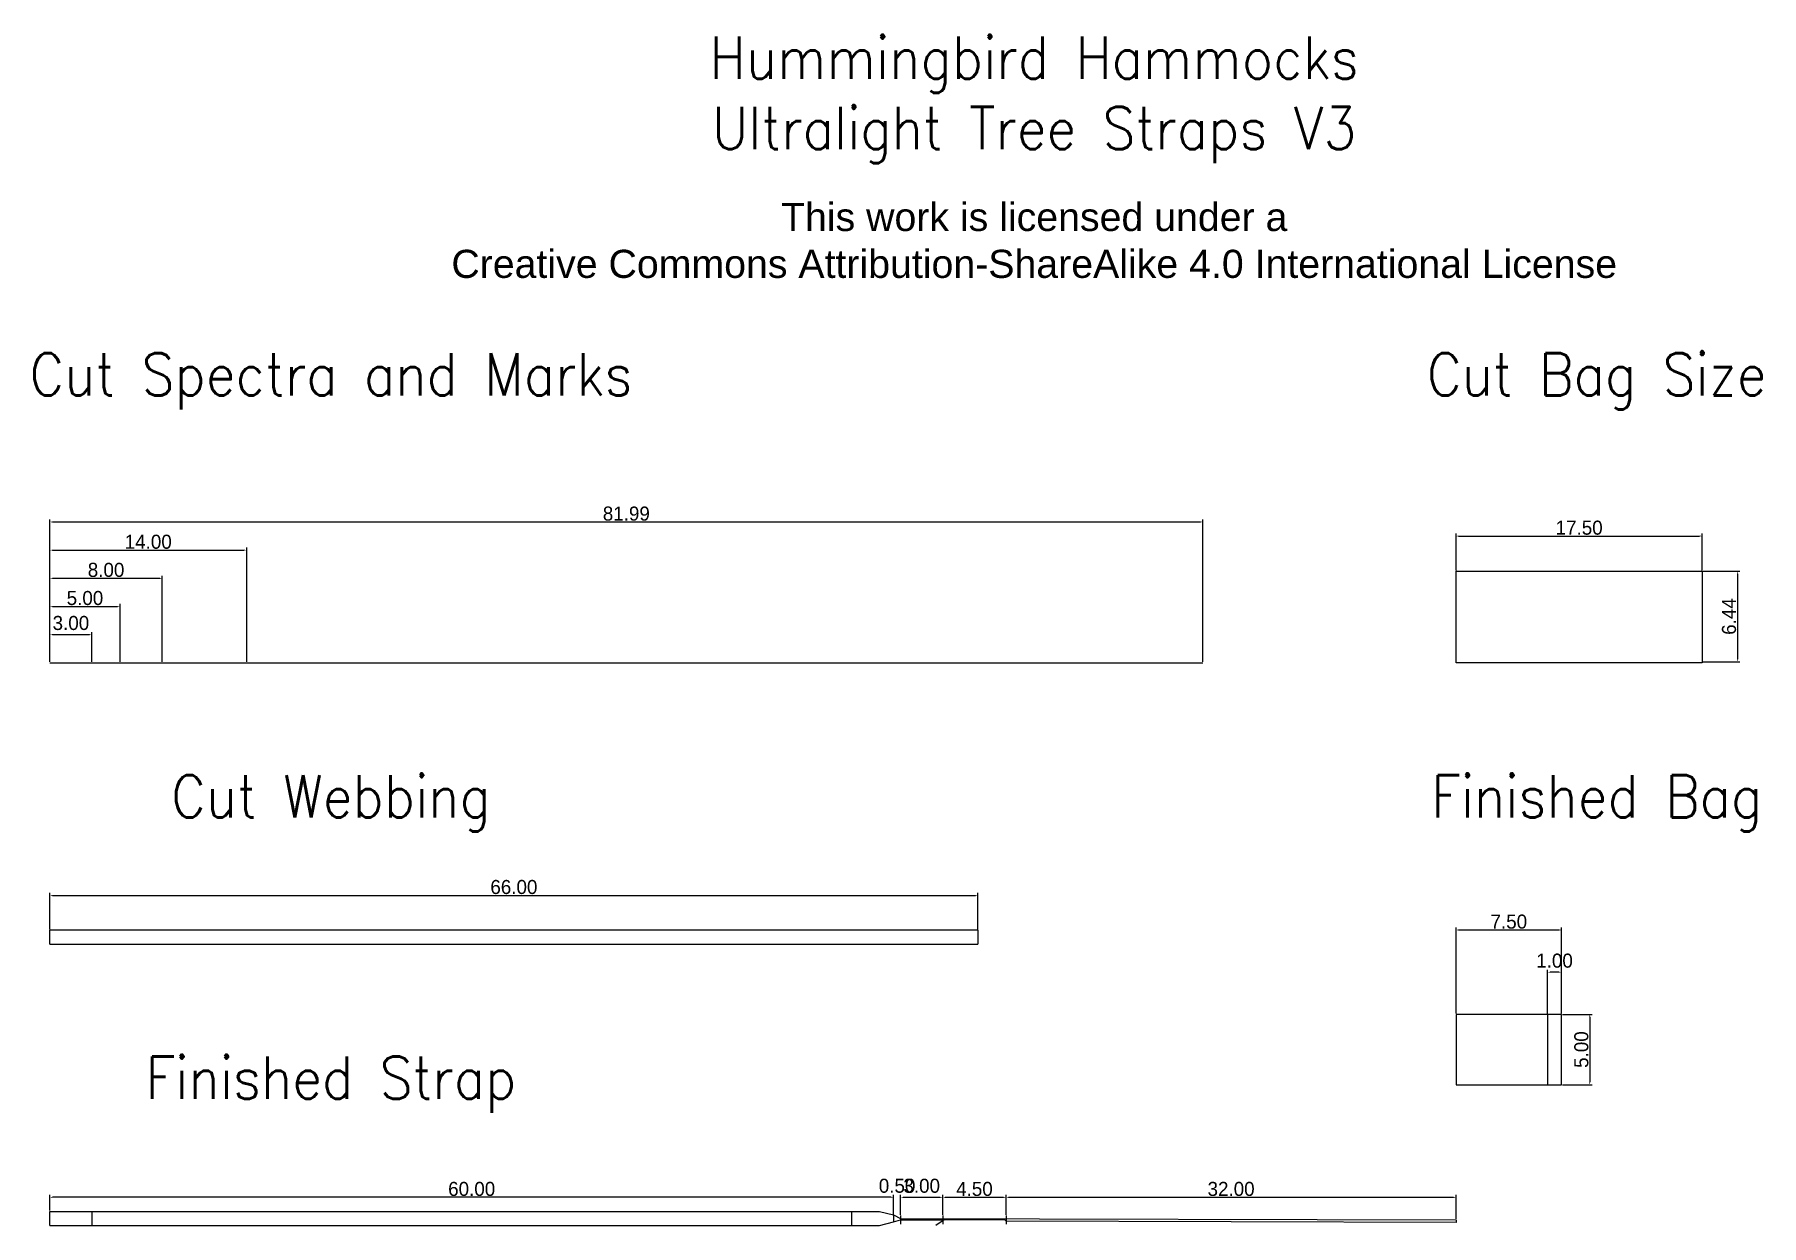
# Model space of a CAD drawing. Extents: x -1 to 122, y 0 to 85.
import ezdxf

# ---------------------------------------------------------------- set-up
doc = ezdxf.new("R2010")
doc.units = 0
doc.layers.get('0').update_dxf_attribs({"true_color": 0xffffff})
doc.layers.get('Defpoints').update_dxf_attribs({"true_color": 0xffffff})
for name, color, linetype, true_color in [('Cut Bag', 3, 'Continuous', 0x00ff00), ('Dimensions', 30, 'Continuous', 0xff7f00), ('Finished Bag', 96, 'Continuous', 0x008000), ('Finished Strap', 5, 'Continuous', 0x0000ff), ('Spectra Cut Length', 1, 'Continuous', 0xff0000), ('Webbing Cut Length', 6, 'Continuous', 0xff00ff)]:
    doc.layers.add(name, color=color, linetype=linetype, true_color=true_color)
doc.layers.add('Labels', color=4, linetype='Continuous', lineweight=25, true_color=0x00ffff)
doc.styles.add('QCADDimTextStyle', font='txt')
doc.styles.add('textstyle11', font='Standard')
doc.styles.add('textstyle12', font='Standard')
doc.styles.add('textstyle13', font='Standard')
doc.styles.add('textstyle14', font='Standard')
doc.styles.add('textstyle15', font='Standard')
doc.styles.add('textstyle16', font='Standard')
doc.styles.add('textstyle17', font='Standard')
doc.dimstyles.new('QCADDimStyle', dxfattribs={"dimtxt": 1, "dimasz": 0.18, "dimexe": 0.18, "dimexo": 0.0625, "dimgap": 0.09, "dimtad": 1, "dimtoh": 1, "dimdec": 4, "dimzin": 0, "dimdsep": 46, "dimtxsty": 'QCADDimTextStyle', "dimcen": 0.09, "dimadec": 0, "dimazin": 0, "dimtfac": 1, "dimtdec": 4, "dimtofl": 0, "dimtmove": 0, "dimatfit": 3, "dimfxl": 1, "dimtolj": 1, "dimtzin": 0, "dimarcsym": 0})

# ---------------------------------------------------------------- blocks, each defined once
blk = doc.blocks.new('*D1')
at = {"layer": 'Defpoints', "color": 0}
for p in [(60.5, 2), (60, 0.75), (60.5, 0.7)]:
    blk.add_point(p, dxfattribs=at)
at = {"layer": 'Dimensions', "color": 0, "lineweight": -2}
for p, q in [((59.82, 2), (59.64, 2)), ((60, 0.8125), (60, 2.18)), ((60.5, 0.7625), (60.5, 2.18)), ((60.68, 2), (60.86, 2))]:
    blk.add_line(p, q, dxfattribs=at)
at = {"layer": 'Dimensions', "color": 0}
for points in [[(59.82, 1.97), (59.82, 2.03), (60, 2)], [(60.68, 2.03), (60.68, 1.97), (60.5, 2)]]:
    blk.add_solid(points, dxfattribs=at)
at = {"layer": 'Dimensions', "color": 0, "insert": (60.25, 2.815), "char_height": 1, "attachment_point": 5, "style": 'QCADDimTextStyle'}
blk.add_mtext('\\A1;0.50', dxfattribs=at)
blk = doc.blocks.new('*D2')
at = {"layer": 'Defpoints', "color": 0}
for p in [(63.5, 2), (60.5, 0.7625), (63.5, 0.7)]:
    blk.add_point(p, dxfattribs=at)
at = {"layer": 'Dimensions', "color": 0, "lineweight": -2}
for p, q in [((60.5, 0.825), (60.5, 2.18)), ((60.68, 2), (63.32, 2)), ((63.5, 0.7625), (63.5, 2.18))]:
    blk.add_line(p, q, dxfattribs=at)
at = {"layer": 'Dimensions', "color": 0}
for points in [[(60.68, 2.03), (60.68, 1.97), (60.5, 2)], [(63.32, 1.97), (63.32, 2.03), (63.5, 2)]]:
    blk.add_solid(points, dxfattribs=at)
at = {"layer": 'Dimensions', "color": 0, "insert": (62, 2.815), "char_height": 1, "attachment_point": 5, "style": 'QCADDimTextStyle'}
blk.add_mtext('\\A1;3.00', dxfattribs=at)
blk = doc.blocks.new('*D3')
at = {"layer": 'Defpoints', "color": 0}
for p in [(68, 2), (63.5, 0.7), (68, 0.7)]:
    blk.add_point(p, dxfattribs=at)
at = {"layer": 'Dimensions', "color": 0, "lineweight": -2}
for p, q in [((63.5, 0.7625), (63.5, 2.18)), ((63.68, 2), (67.82, 2)), ((68, 0.7625), (68, 2.18))]:
    blk.add_line(p, q, dxfattribs=at)
at = {"layer": 'Dimensions', "color": 0}
for points in [[(63.68, 2.03), (63.68, 1.97), (63.5, 2)], [(67.82, 1.97), (67.82, 2.03), (68, 2)]]:
    blk.add_solid(points, dxfattribs=at)
at = {"layer": 'Dimensions', "color": 0, "insert": (65.75, 2.59), "char_height": 1, "attachment_point": 5, "style": 'QCADDimTextStyle'}
blk.add_mtext('\\A1;4.50', dxfattribs=at)
blk = doc.blocks.new('*D4')
at = {"layer": 'Defpoints', "color": 0}
for p in [(68, 2), (100, 2), (100, 0.4)]:
    blk.add_point(p, dxfattribs=at)
at = {"layer": 'Dimensions', "color": 0, "lineweight": -2}
for p, q in [((68, 2.0625), (68, 2.18)), ((68.18, 2), (99.82, 2)), ((100, 0.4625), (100, 2.18))]:
    blk.add_line(p, q, dxfattribs=at)
at = {"layer": 'Dimensions', "color": 0}
for points in [[(68.18, 2.03), (68.18, 1.97), (68, 2)], [(99.82, 1.97), (99.82, 2.03), (100, 2)]]:
    blk.add_solid(points, dxfattribs=at)
at = {"layer": 'Dimensions', "color": 0, "insert": (84, 2.59), "char_height": 1, "attachment_point": 5, "style": 'QCADDimTextStyle'}
blk.add_mtext('\\A1;32.00', dxfattribs=at)
blk = doc.blocks.new('*D5')
at = {"layer": 'Defpoints', "color": 0}
for p in [(0, 2), (0, 1), (60, 0.75)]:
    blk.add_point(p, dxfattribs=at)
at = {"layer": 'Dimensions', "color": 0, "lineweight": -2}
for p, q in [((0, 1.0625), (0, 2.18)), ((59.82, 2), (0.18, 2)), ((60, 0.8125), (60, 2.18))]:
    blk.add_line(p, q, dxfattribs=at)
at = {"layer": 'Dimensions', "color": 0}
for points in [[(0.18, 2.03), (0.18, 1.97), (0, 2)], [(59.82, 1.97), (59.82, 2.03), (60, 2)]]:
    blk.add_solid(points, dxfattribs=at)
at = {"layer": 'Dimensions', "color": 0, "insert": (30, 2.59), "char_height": 1, "attachment_point": 5, "style": 'QCADDimTextStyle'}
blk.add_mtext('\\A1;60.00', dxfattribs=at)
blk = doc.blocks.new('*D6')
at = {"layer": 'Defpoints', "color": 0}
for p in [(66, 23.46), (0, 21), (66, 21)]:
    blk.add_point(p, dxfattribs=at)
at = {"layer": 'Dimensions', "color": 0, "lineweight": -2}
for p, q in [((0, 21.06), (0, 23.64)), ((0.18, 23.46), (65.82, 23.46)), ((66, 21.06), (66, 23.64))]:
    blk.add_line(p, q, dxfattribs=at)
at = {"layer": 'Dimensions', "color": 0}
for points in [[(0.18, 23.49), (0.18, 23.43), (0, 23.46)], [(65.82, 23.43), (65.82, 23.49), (66, 23.46)]]:
    blk.add_solid(points, dxfattribs=at)
at = {"layer": 'Dimensions', "color": 0, "insert": (33, 24.05), "char_height": 1, "attachment_point": 5, "style": 'QCADDimTextStyle'}
blk.add_mtext('\\A1;66.00', dxfattribs=at)
blk = doc.blocks.new('*D7')
at = {"layer": 'Defpoints', "color": 0}
for p in [(3, 42), (0, 40), (3, 40)]:
    blk.add_point(p, dxfattribs=at)
at = {"layer": 'Dimensions', "color": 0, "lineweight": -2}
for p, q in [((0, 40.0625), (0, 42.18)), ((0.18, 42), (2.82, 42)), ((3, 40.0625), (3, 42.18))]:
    blk.add_line(p, q, dxfattribs=at)
at = {"layer": 'Dimensions', "color": 0}
for points in [[(0.18, 42.03), (0.18, 41.97), (0, 42)], [(2.82, 41.97), (2.82, 42.03), (3, 42)]]:
    blk.add_solid(points, dxfattribs=at)
at = {"layer": 'Dimensions', "color": 0, "insert": (1.5, 42.815), "char_height": 1, "attachment_point": 5, "style": 'QCADDimTextStyle'}
blk.add_mtext('\\A1;3.00', dxfattribs=at)
blk = doc.blocks.new('*D8')
at = {"layer": 'Defpoints', "color": 0}
for p in [(5, 44), (0, 40), (5, 40)]:
    blk.add_point(p, dxfattribs=at)
at = {"layer": 'Dimensions', "color": 0, "lineweight": -2}
for p, q in [((0, 40.0625), (0, 44.18)), ((0.18, 44), (4.82, 44)), ((5, 40.0625), (5, 44.18))]:
    blk.add_line(p, q, dxfattribs=at)
at = {"layer": 'Dimensions', "color": 0}
for points in [[(0.18, 44.03), (0.18, 43.97), (0, 44)], [(4.82, 43.97), (4.82, 44.03), (5, 44)]]:
    blk.add_solid(points, dxfattribs=at)
at = {"layer": 'Dimensions', "color": 0, "insert": (2.5, 44.59), "char_height": 1, "attachment_point": 5, "style": 'QCADDimTextStyle'}
blk.add_mtext('\\A1;5.00', dxfattribs=at)
blk = doc.blocks.new('*D9')
at = {"layer": 'Defpoints', "color": 0}
for p in [(8, 46), (0, 40), (8, 40)]:
    blk.add_point(p, dxfattribs=at)
at = {"layer": 'Dimensions', "color": 0, "lineweight": -2}
for p, q in [((0, 40.0625), (0, 46.18)), ((0.18, 46), (7.82, 46)), ((8, 40.0625), (8, 46.18))]:
    blk.add_line(p, q, dxfattribs=at)
at = {"layer": 'Dimensions', "color": 0}
for points in [[(0.18, 46.03), (0.18, 45.97), (0, 46)], [(7.82, 45.97), (7.82, 46.03), (8, 46)]]:
    blk.add_solid(points, dxfattribs=at)
at = {"layer": 'Dimensions', "color": 0, "insert": (4, 46.59), "char_height": 1, "attachment_point": 5, "style": 'QCADDimTextStyle'}
blk.add_mtext('\\A1;8.00', dxfattribs=at)
blk = doc.blocks.new('*D10')
at = {"layer": 'Defpoints', "color": 0}
for p in [(14, 48), (0, 40), (14, 40)]:
    blk.add_point(p, dxfattribs=at)
at = {"layer": 'Dimensions', "color": 0, "lineweight": -2}
for p, q in [((0, 40.0625), (0, 48.18)), ((0.18, 48), (13.82, 48)), ((14, 40.0625), (14, 48.18))]:
    blk.add_line(p, q, dxfattribs=at)
at = {"layer": 'Dimensions', "color": 0}
for points in [[(0.18, 48.03), (0.18, 47.97), (0, 48)], [(13.82, 47.97), (13.82, 48.03), (14, 48)]]:
    blk.add_solid(points, dxfattribs=at)
at = {"layer": 'Dimensions', "color": 0, "insert": (7, 48.59), "char_height": 1, "attachment_point": 5, "style": 'QCADDimTextStyle'}
blk.add_mtext('\\A1;14.00', dxfattribs=at)
blk = doc.blocks.new('*D11')
at = {"layer": 'Defpoints', "color": 0}
for p in [(81.993004, 50), (0, 40), (81.993004, 40)]:
    blk.add_point(p, dxfattribs=at)
at = {"layer": 'Dimensions', "color": 0, "lineweight": -2}
for p, q in [((0, 40.0625), (0, 50.18)), ((0.18, 50), (81.813004, 50)), ((81.993004, 40.0625), (81.993004, 50.18))]:
    blk.add_line(p, q, dxfattribs=at)
at = {"layer": 'Dimensions', "color": 0}
for points in [[(0.18, 50.03), (0.18, 49.97), (0, 50)], [(81.813004, 49.97), (81.813004, 50.03), (81.993004, 50)]]:
    blk.add_solid(points, dxfattribs=at)
at = {"layer": 'Dimensions', "color": 0, "insert": (40.996502, 50.59), "char_height": 1, "attachment_point": 5, "style": 'QCADDimTextStyle'}
blk.add_mtext('\\A1;81.99', dxfattribs=at)
blk = doc.blocks.new('*D12')
at = {"layer": 'Defpoints', "color": 0}
for p in [(106.5, 18), (106.5, 15), (107.5, 15)]:
    blk.add_point(p, dxfattribs=at)
at = {"layer": 'Dimensions', "color": 0, "lineweight": -2}
for p, q in [((106.5, 15.0625), (106.5, 18.18)), ((107.32, 18), (106.68, 18)), ((107.5, 15.0625), (107.5, 18.18))]:
    blk.add_line(p, q, dxfattribs=at)
at = {"layer": 'Dimensions', "color": 0}
for points in [[(106.68, 18.03), (106.68, 17.97), (106.5, 18)], [(107.32, 17.97), (107.32, 18.03), (107.5, 18)]]:
    blk.add_solid(points, dxfattribs=at)
at = {"layer": 'Dimensions', "color": 0, "insert": (107, 18.815), "char_height": 1, "attachment_point": 5, "style": 'QCADDimTextStyle'}
blk.add_mtext('\\A1;1.00', dxfattribs=at)
blk = doc.blocks.new('*D13')
at = {"layer": 'Defpoints', "color": 0}
for p in [(107.5, 21), (100, 15), (107.5, 15)]:
    blk.add_point(p, dxfattribs=at)
at = {"layer": 'Dimensions', "color": 0, "lineweight": -2}
for p, q in [((100, 15.0625), (100, 21.18)), ((100.18, 21), (107.32, 21)), ((107.5, 15.0625), (107.5, 21.18))]:
    blk.add_line(p, q, dxfattribs=at)
at = {"layer": 'Dimensions', "color": 0}
for points in [[(100.18, 21.03), (100.18, 20.97), (100, 21)], [(107.32, 20.97), (107.32, 21.03), (107.5, 21)]]:
    blk.add_solid(points, dxfattribs=at)
at = {"layer": 'Dimensions', "color": 0, "insert": (103.75, 21.59), "char_height": 1, "attachment_point": 5, "style": 'QCADDimTextStyle'}
blk.add_mtext('\\A1;7.50', dxfattribs=at)
blk = doc.blocks.new('*D14')
at = {"layer": 'Defpoints', "color": 0}
for p in [(117.5, 49), (100, 46.5), (117.5, 46.5)]:
    blk.add_point(p, dxfattribs=at)
at = {"layer": 'Dimensions', "color": 0, "lineweight": -2}
for p, q in [((100, 46.5625), (100, 49.18)), ((117.5, 46.5625), (117.5, 49.18)), ((100.18, 49), (117.32, 49))]:
    blk.add_line(p, q, dxfattribs=at)
at = {"layer": 'Dimensions', "color": 0}
for points in [[(100.18, 49.03), (100.18, 48.97), (100, 49)], [(117.32, 48.97), (117.32, 49.03), (117.5, 49)]]:
    blk.add_solid(points, dxfattribs=at)
at = {"layer": 'Dimensions', "color": 0, "insert": (108.75, 49.59), "char_height": 1, "attachment_point": 5, "style": 'QCADDimTextStyle'}
blk.add_mtext('\\A1;17.50', dxfattribs=at)
blk = doc.blocks.new('*D15')
at = {"layer": 'Defpoints', "color": 0}
for p in [(117.5, 46.5), (117.5, 40.0625), (120, 40.0625)]:
    blk.add_point(p, dxfattribs=at)
at = {"layer": 'Dimensions', "color": 0, "lineweight": -2}
for p, q in [((117.5625, 46.5), (120.18, 46.5)), ((120, 46.32), (120, 40.2425)), ((117.5625, 40.0625), (120.18, 40.0625))]:
    blk.add_line(p, q, dxfattribs=at)
at = {"layer": 'Dimensions', "color": 0}
for points in [[(120.03, 46.32), (119.97, 46.32), (120, 46.5)], [(119.97, 40.2425), (120.03, 40.2425), (120, 40.0625)]]:
    blk.add_solid(points, dxfattribs=at)
at = {"layer": 'Dimensions', "color": 0, "insert": (119.41, 43.28125), "char_height": 1, "attachment_point": 5, "rotation": 90, "style": 'QCADDimTextStyle'}
blk.add_mtext('\\A1;6.44', dxfattribs=at)
blk = doc.blocks.new('*D16')
at = {"layer": 'Defpoints', "color": 0}
for p in [(107.5, 15), (107.5, 10), (109.5, 10)]:
    blk.add_point(p, dxfattribs=at)
at = {"layer": 'Dimensions', "color": 0, "lineweight": -2}
for p, q in [((107.5625, 15), (109.68, 15)), ((109.5, 14.82), (109.5, 10.18)), ((107.5625, 10), (109.68, 10))]:
    blk.add_line(p, q, dxfattribs=at)
at = {"layer": 'Dimensions', "color": 0}
for points in [[(109.53, 14.82), (109.47, 14.82), (109.5, 15)], [(109.47, 10.18), (109.53, 10.18), (109.5, 10)]]:
    blk.add_solid(points, dxfattribs=at)
at = {"layer": 'Dimensions', "color": 0, "insert": (108.91, 12.5), "char_height": 1, "attachment_point": 5, "rotation": 90, "style": 'QCADDimTextStyle'}
blk.add_mtext('\\A1;5.00', dxfattribs=at)

msp = doc.modelspace()

# ---------------------------------------------------------------- linework, layer by layer
at = {"layer": 'Cut Bag', "color": 7, "lineweight": -3, "true_color": 0xffffff}
for p, q in [((100, 46.5), (117.5, 46.5)), ((100, 40), (100, 46.5)), ((117.5, 46.5), (117.5, 40)), ((117.5, 40), (100, 40))]:
    msp.add_line(p, q, dxfattribs=at)
at = {"layer": 'Finished Bag', "color": 7, "true_color": 0xffffff}
for p, q in [((107.5, 15), (100, 15)), ((100, 15), (100, 10)), ((106.5, 15), (106.5, 10)), ((107.5, 10), (107.5, 15)), ((100, 10), (107.5, 10))]:
    msp.add_line(p, q, dxfattribs=at)
at = {"layer": 'Finished Strap', "color": 7, "true_color": 0xffffff}
for p, q in [((0, 0), (0, 1)), ((0, 1), (3, 1)), ((0, 0), (3, 0)), ((3, 1), (3, 0)), ((3, 1), (57, 1)), ((3, 0), (57, 0)), ((57, 1), (59, 1)), ((57, 1), (57, 0)), ((57, 0), (59, 0)), ((59, 1), (60, 0.75)), ((59, 0), (60, 0.25)), ((60, 0.75), (60, 0.25)), ((60, 0.75), (60.5, 0.5)), ((60, 0.25), (60.5, 0.4)), ((60.5, 0.7), (60.5, 0.1)), ((60.5, 0.499), (100, 0.4)), ((60.5, 0.4), (63.5, 0.4)), ((63.6, 0.4), (63, 0)), ((63.5, 0.7), (63.5, 0.1)), ((67.9, 0.4), (63.6, 0.4)), ((68, 0.3), (67.9, 0.4)), ((68, 0.7), (68, 0.1)), ((100, 0.2), (68, 0.3)), ((100, 0.4), (100, 0.2))]:
    msp.add_line(p, q, dxfattribs=at)
at = {"layer": 'Spectra Cut Length', "color": 7, "true_color": 0xffffff}
msp.add_line((0, 40), (81.993, 40), dxfattribs=at)
at = {"layer": 'Webbing Cut Length', "color": 7, "true_color": 0xffffff}
for p, q in [((0, 20), (0, 21)), ((0, 21), (66, 21)), ((66, 21), (66, 20)), ((0, 20), (58.5, 20)), ((58.5, 20), (66, 20))]:
    msp.add_line(p, q, dxfattribs=at)

# ---------------------------------------------------------------- texts
at = {"attachment_point": 5}
for s, insert, char_height, style in [('\\H3.00133;Hummingbird Hammocks\\PUltralight Tree Straps V3', (70, 80), 0.06843, 'textstyle11'), ('\\fHelvetica Neue,Helvetica,Arial,sans-serif|b0|i0|c0|p0;\\c3618615;\\H1.99926;This work is licensed under a \\P\\c13730329;Creative Commons Attribution-ShareAlike 4.0 International License', (70, 70), 0.068434, 'textstyle12')]:
    msp.add_mtext(s, dxfattribs=dict(at, insert=insert, char_height=char_height, style=style))
at = {"layer": 'Labels', "char_height": 0.06843, "attachment_point": 5}
for s, insert, style in [('\\H3;Cut Spectra and Marks', (20, 60), 'textstyle15'), ('\\H3;Cut Bag Size', (110, 60), 'textstyle17'), ('\\H3;Cut Webbing', (20, 30), 'textstyle14'), ('\\H3;Finished Bag', (110, 30), 'textstyle16'), ('\\H3;Finished Strap', (20, 10), 'textstyle13')]:
    msp.add_mtext(s, dxfattribs=dict(at, insert=insert, style=style))

# ---------------------------------------------------------------- dimensions: what is measured, and where the dimension line sits
at = {"layer": 'Dimensions'}
for base, p1, p2, picture, middle in [((81.993, 50), (0, 40), (81.993, 40), '*D11', (40.997, 50.59)), ((14, 48), (0, 40), (14, 40), '*D10', (7, 48.59)), ((117.5, 49), (100, 46.5), (117.5, 46.5), '*D14', (108.75, 49.59)), ((8, 46), (0, 40), (8, 40), '*D9', (4, 46.59)), ((5, 44), (0, 40), (5, 40), '*D8', (2.5, 44.59)), ((3, 42), (0, 40), (3, 40), '*D7', (1.5, 42.815)), ((66, 23.458), (0, 21), (66, 21), '*D6', (33, 24.048)), ((107.5, 21), (100, 15), (107.5, 15), '*D13', (103.75, 21.59)), ((106.5, 18), (107.5, 15), (106.5, 15), '*D12', (107, 18.815)), ((0, 2), (60, 0.75), (0, 1), '*D5', (30, 2.59)), ((60.5, 2), (60, 0.75), (60.5, 0.7), '*D1', (60.25, 2.815)), ((63.5, 2), (60.5, 0.762), (63.5, 0.7), '*D2', (62, 2.815)), ((68, 2), (63.5, 0.7), (68, 0.7), '*D3', (65.75, 2.59)), ((100, 2), (68, 2), (100, 0.4), '*D4', (84, 2.59))]:
    dim = msp.add_linear_dim(base=base, p1=p1, p2=p2, dimstyle='QCADDimStyle', override={"dimtxt": 1, "dimdec": 2, "dimclrd": 0, "dimclre": 0, "dimclrt": 0, "dimtmove": 2}, dxfattribs=at)
    dim.commit()
    dim.dimension.update_dxf_attribs({"geometry": picture, "text_midpoint": middle})
for base, p1, p2, picture, middle in [((120, 40.063), (117.5, 46.5), (117.5, 40.063), '*D15', (119.41, 43.281)), ((109.5, 10), (107.5, 15), (107.5, 10), '*D16', (108.91, 12.5))]:
    dim = msp.add_linear_dim(base=base, p1=p1, p2=p2, angle=90, dimstyle='QCADDimStyle', override={"dimtxt": 1, "dimdec": 2, "dimclrd": 0, "dimclre": 0, "dimclrt": 0, "dimtmove": 2}, dxfattribs=at)
    dim.commit()
    dim.dimension.update_dxf_attribs({"geometry": picture, "text_midpoint": middle})

doc.saveas('drawing.dxf')
